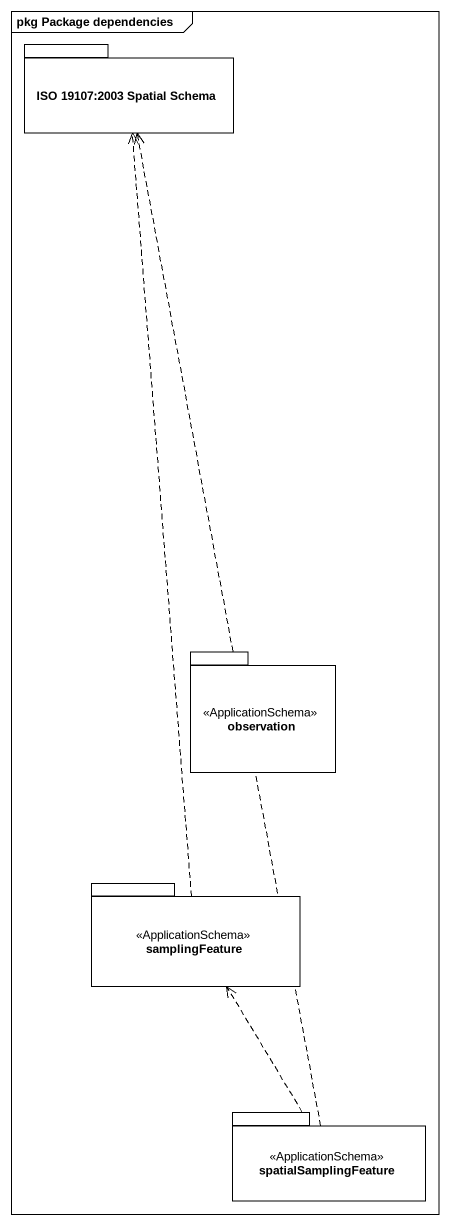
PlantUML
@startuml
mainframe pkg Package dependencies
package "ISO 19107:2003 Spatial Schema" as ISO_19107_2003_Spatial {
}
package observation <<ApplicationSchema>> {
}
package samplingFeature <<ApplicationSchema>> {
}
package spatialSamplingFeature <<ApplicationSchema>> {
}
samplingFeature .up.> ISO_19107_2003_Spatial
spatialSamplingFeature .up.> ISO_19107_2003_Spatial
spatialSamplingFeature .up.> samplingFeature
@enduml
